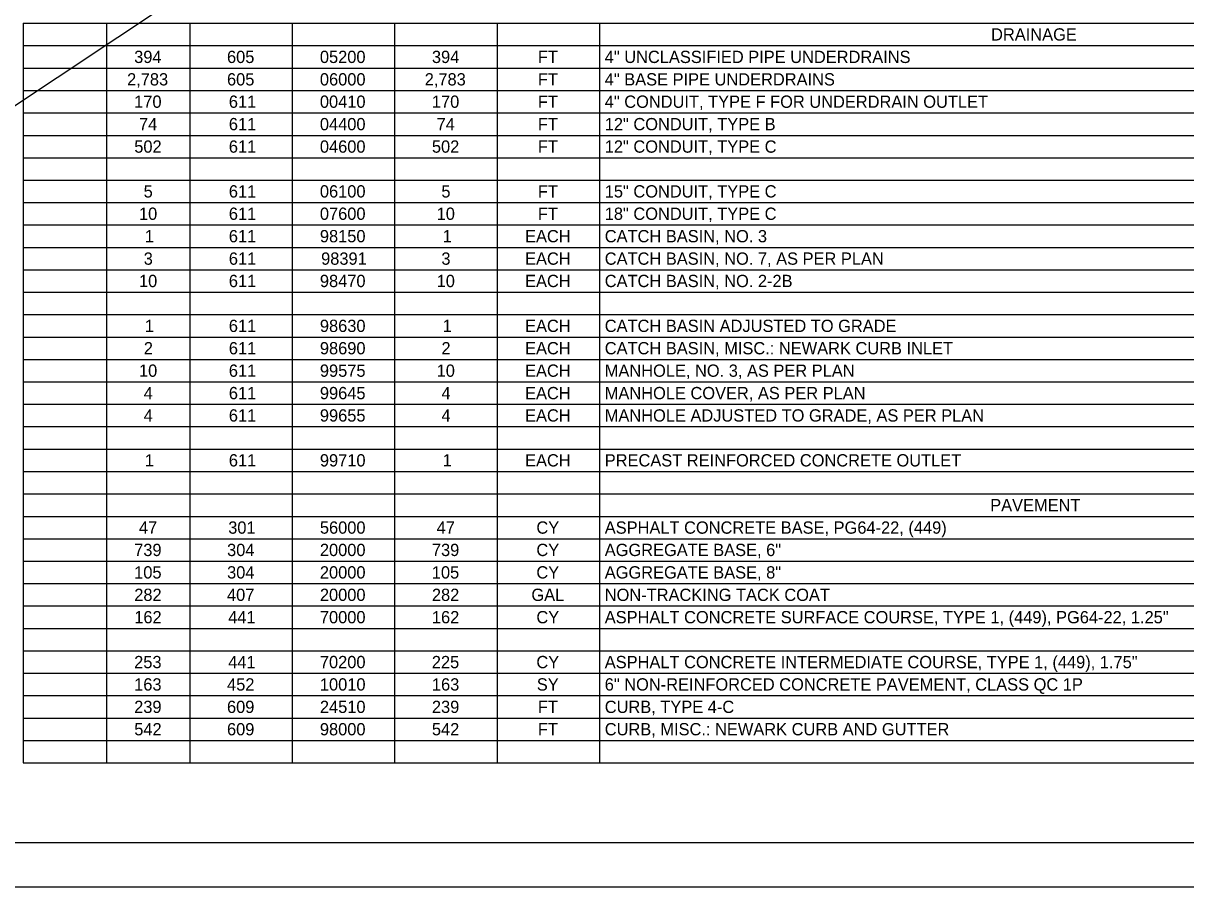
# Model space of a CAD drawing. Extents: x 0 to 34, y 0 to 22.
# Drawn here: x 13.7 to 26.96, y 0 to 9.85 of the extents above; entities that cross this region are included whole.
import ezdxf

# ---------------------------------------------------------------- set-up
doc = ezdxf.new("R2010")
doc.units = 0
for name, color, linetype in [('Default', 7, 'Continuous'), ('SC_Scratch1', 7, 'Continuous'), ('SH_Border', 7, 'Continuous'), ('SH_Cut_Line', 7, 'Continuous')]:
    doc.layers.add(name, color=color, linetype=linetype)

msp = doc.modelspace()

# ---------------------------------------------------------------- linework, layer by layer
at = {"layer": 'Default'}
for p, q in [((13.7, 9.85), (15.6, 9.85)), ((13.7, 9.85), (13.7, 9.083)), ((14.65, 9.85), (14.65, 9.083)), ((15.6, 9.85), (31.194, 9.85)), ((15.6, 9.85), (15.6, 9.083)), ((16.768, 9.85), (16.768, 9.083)), ((17.937, 9.85), (17.937, 9.083)), ((19.106, 9.85), (19.106, 9.083)), ((20.274, 9.85), (20.274, 9.083)), ((13.7, 9.594), (15.6, 9.594)), ((15.6, 9.594), (31.194, 9.594)), ((13.7, 9.338), (15.6, 9.338)), ((15.6, 9.338), (31.194, 9.338)), ((13.7, 9.083), (15.6, 9.083)), ((13.7, 9.083), (13.7, 8.571)), ((14.65, 9.083), (14.65, 8.571)), ((15.6, 9.083), (31.194, 9.083)), ((15.6, 9.083), (15.6, 8.571)), ((16.768, 9.083), (16.768, 8.571)), ((17.937, 9.083), (17.937, 8.571)), ((19.106, 9.083), (19.106, 8.571)), ((20.274, 9.083), (20.274, 8.571)), ((13.7, 8.827), (15.6, 8.827)), ((15.6, 8.827), (31.194, 8.827)), ((13.7, 8.571), (15.6, 8.571)), ((13.7, 8.571), (13.7, 7.804)), ((14.65, 8.571), (14.65, 7.804)), ((15.6, 8.571), (31.194, 8.571)), ((15.6, 8.571), (15.6, 7.804)), ((16.768, 8.571), (16.768, 7.804)), ((17.937, 8.571), (17.937, 7.804)), ((19.106, 8.571), (19.106, 7.804)), ((20.274, 8.571), (20.274, 7.804)), ((13.7, 8.316), (15.6, 8.316)), ((15.6, 8.316), (31.194, 8.316)), ((13.7, 8.06), (15.6, 8.06)), ((15.6, 8.06), (31.194, 8.06)), ((13.7, 7.804), (15.6, 7.804)), ((13.7, 7.804), (13.7, 7.293)), ((14.65, 7.804), (14.65, 7.293)), ((15.6, 7.804), (31.194, 7.804)), ((15.6, 7.804), (15.6, 7.293)), ((16.768, 7.804), (16.768, 7.293)), ((17.937, 7.804), (17.937, 7.293)), ((19.106, 7.804), (19.106, 7.293)), ((20.274, 7.804), (20.274, 7.293)), ((13.7, 7.549), (15.6, 7.549)), ((15.6, 7.549), (31.194, 7.549)), ((13.7, 7.293), (15.6, 7.293)), ((13.7, 7.293), (13.7, 6.526)), ((14.65, 7.293), (14.65, 6.526)), ((15.6, 7.293), (31.194, 7.293)), ((15.6, 7.293), (15.6, 6.526)), ((16.768, 7.293), (16.768, 6.526)), ((17.937, 7.293), (17.937, 6.526)), ((19.106, 7.293), (19.106, 6.526)), ((20.274, 7.293), (20.274, 6.526)), ((13.7, 7.037), (15.6, 7.037)), ((15.6, 7.037), (31.194, 7.037)), ((13.7, 6.782), (15.6, 6.782)), ((15.6, 6.782), (31.194, 6.782)), ((13.7, 6.526), (15.6, 6.526)), ((13.7, 6.526), (13.7, 5.503)), ((14.65, 6.526), (14.65, 5.503)), ((15.6, 6.526), (31.194, 6.526)), ((15.6, 6.526), (15.6, 5.503)), ((16.768, 6.526), (16.768, 5.503)), ((17.937, 6.526), (17.937, 5.503)), ((19.106, 6.526), (19.106, 5.503)), ((20.274, 6.526), (20.274, 5.503)), ((13.7, 6.27), (15.6, 6.27)), ((15.6, 6.27), (31.194, 6.27)), ((13.7, 6.015), (15.6, 6.015)), ((15.6, 6.015), (31.194, 6.015)), ((13.7, 5.759), (15.6, 5.759)), ((15.6, 5.759), (31.194, 5.759)), ((13.7, 5.503), (15.6, 5.503)), ((13.7, 5.503), (13.7, 5.248)), ((14.65, 5.503), (14.65, 5.248)), ((15.6, 5.503), (31.194, 5.503)), ((15.6, 5.503), (15.6, 5.248)), ((16.768, 5.503), (16.768, 5.248)), ((17.937, 5.503), (17.937, 5.248)), ((19.106, 5.503), (19.106, 5.248)), ((20.274, 5.503), (20.274, 5.248)), ((13.7, 5.248), (15.6, 5.248)), ((13.7, 5.248), (13.7, 4.225)), ((14.65, 5.248), (14.65, 4.225)), ((15.6, 5.248), (31.194, 5.248)), ((15.6, 5.248), (15.6, 4.225)), ((16.768, 5.248), (16.768, 4.225)), ((17.937, 5.248), (17.937, 4.225)), ((19.106, 5.248), (19.106, 4.225)), ((20.274, 5.248), (20.274, 4.225)), ((13.7, 4.992), (15.6, 4.992)), ((15.6, 4.992), (31.194, 4.992)), ((13.7, 4.737), (15.6, 4.737)), ((15.6, 4.737), (31.194, 4.737)), ((13.7, 4.481), (15.6, 4.481)), ((15.6, 4.481), (31.194, 4.481)), ((13.7, 4.225), (15.6, 4.225)), ((13.7, 4.225), (13.7, 3.97)), ((14.65, 4.225), (14.65, 3.97)), ((15.6, 4.225), (31.194, 4.225)), ((15.6, 4.225), (15.6, 3.97)), ((16.768, 4.225), (16.768, 3.97)), ((17.937, 4.225), (17.937, 3.97)), ((19.106, 4.225), (19.106, 3.97)), ((20.274, 4.225), (20.274, 3.97)), ((13.7, 3.97), (15.6, 3.97)), ((13.7, 3.97), (13.7, 2.947)), ((14.65, 3.97), (14.65, 2.947)), ((15.6, 3.97), (31.194, 3.97)), ((15.6, 3.97), (15.6, 2.947)), ((16.768, 3.97), (16.768, 2.947)), ((17.937, 3.97), (17.937, 2.947)), ((19.106, 3.97), (19.106, 2.947)), ((20.274, 3.97), (20.274, 2.947)), ((13.7, 3.714), (15.6, 3.714)), ((15.6, 3.714), (31.194, 3.714)), ((13.7, 3.458), (15.6, 3.458)), ((15.6, 3.458), (31.194, 3.458)), ((13.7, 3.203), (15.6, 3.203)), ((15.6, 3.203), (31.194, 3.203)), ((13.7, 2.947), (15.6, 2.947)), ((13.7, 2.947), (13.7, 2.691)), ((14.65, 2.947), (14.65, 2.691)), ((15.6, 2.947), (31.194, 2.947)), ((15.6, 2.947), (15.6, 2.691)), ((16.768, 2.947), (16.768, 2.691)), ((17.937, 2.947), (17.937, 2.691)), ((19.106, 2.947), (19.106, 2.691)), ((20.274, 2.947), (20.274, 2.691)), ((13.7, 2.691), (15.6, 2.691)), ((13.7, 2.691), (13.7, 1.669)), ((14.65, 2.691), (14.65, 1.669)), ((15.6, 2.691), (31.194, 2.691)), ((15.6, 2.691), (15.6, 1.669)), ((16.768, 2.691), (16.768, 1.669)), ((17.937, 2.691), (17.937, 1.669)), ((19.106, 2.691), (19.106, 1.669)), ((20.274, 2.691), (20.274, 1.669)), ((13.7, 2.436), (15.6, 2.436)), ((15.6, 2.436), (31.194, 2.436)), ((13.7, 2.18), (15.6, 2.18)), ((15.6, 2.18), (31.194, 2.18)), ((13.7, 1.924), (15.6, 1.924)), ((15.6, 1.924), (31.194, 1.924)), ((13.7, 1.669), (15.6, 1.669)), ((13.7, 1.669), (13.7, 1.413)), ((14.65, 1.669), (14.65, 1.413)), ((15.6, 1.669), (31.194, 1.669)), ((15.6, 1.669), (15.6, 1.413)), ((16.768, 1.669), (16.768, 1.413)), ((17.937, 1.669), (17.937, 1.413)), ((19.106, 1.669), (19.106, 1.413)), ((20.274, 1.669), (20.274, 1.413)), ((13.7, 1.413), (15.6, 1.413)), ((15.6, 1.413), (31.194, 1.413))]:
    msp.add_line(p, q, dxfattribs=at)
at = {"layer": 'SC_Scratch1'}
msp.add_line((2.306, 1.413), (31.194, 20.587), dxfattribs=at)
at = {"layer": 'SH_Border'}
msp.add_lwpolyline([(1.5, 21.5), (33.5, 21.5), (33.5, 0.5), (1.5, 0.5)], close=True, dxfattribs=at)
at = {"layer": 'SH_Cut_Line'}
msp.add_lwpolyline([(0, 0), (34, 0), (34, 22), (0, 22)], close=True, dxfattribs=at)

# ---------------------------------------------------------------- texts
at = {"layer": 'Default'}
for s, p in [('DRAINAGE', (24.743, 9.652)), ('394', (14.966, 9.396)), ('605', (16.025, 9.396)), ('05200', (17.085, 9.396)), ('394', (18.363, 9.396)), ('FT', (19.572, 9.396)), ('4" UNCLASSIFIED PIPE UNDERDRAINS', (20.335, 9.396)), ('2,783', (14.885, 9.14)), ('605', (16.025, 9.14)), ('06000', (17.085, 9.14)), ('2,783', (18.281, 9.14)), ('FT', (19.572, 9.14)), ('4" BASE PIPE UNDERDRAINS', (20.335, 9.14)), ('170', (14.966, 8.885)), ('611', (16.046, 8.885)), ('00410', (17.085, 8.885)), ('170', (18.363, 8.885)), ('FT', (19.572, 8.885)), ('4" CONDUIT, TYPE F FOR UNDERDRAIN OUTLET', (20.335, 8.885)), ('74', (15.021, 8.629)), ('611', (16.046, 8.629)), ('04400', (17.085, 8.629)), ('74', (18.417, 8.629)), ('FT', (19.572, 8.629)), ('12" CONDUIT, TYPE B', (20.335, 8.629)), ('502', (14.967, 8.373)), ('611', (16.046, 8.373)), ('04600', (17.085, 8.373)), ('502', (18.363, 8.373)), ('FT', (19.572, 8.373)), ('12" CONDUIT, TYPE C', (20.335, 8.373)), ('5', (15.074, 7.862)), ('611', (16.046, 7.862)), ('06100', (17.085, 7.862)), ('5', (18.471, 7.862)), ('FT', (19.572, 7.862)), ('15" CONDUIT, TYPE C', (20.335, 7.862)), ('10', (15.021, 7.607)), ('611', (16.046, 7.607)), ('07600', (17.085, 7.607)), ('10', (18.417, 7.607)), ('FT', (19.572, 7.607)), ('18" CONDUIT, TYPE C', (20.335, 7.607)), ('1', (15.088, 7.351)), ('611', (16.046, 7.351)), ('98150', (17.085, 7.351)), ('1', (18.485, 7.351)), ('EACH', (19.426, 7.351)), ('CATCH BASIN, NO. 3', (20.335, 7.351)), ('3', (15.075, 7.095)), ('611', (16.046, 7.095)), ('98391', (17.099, 7.095)), ('3', (18.471, 7.095)), ('EACH', (19.426, 7.095)), ('CATCH BASIN, NO. 7, AS PER PLAN', (20.335, 7.095)), ('10', (15.021, 6.84)), ('611', (16.046, 6.84)), ('98470', (17.085, 6.84)), ('10', (18.417, 6.84)), ('EACH', (19.426, 6.84)), ('CATCH BASIN, NO. 2-2B', (20.335, 6.84)), ('1', (15.088, 6.328)), ('611', (16.046, 6.328)), ('98630', (17.085, 6.328)), ('1', (18.485, 6.328)), ('EACH', (19.426, 6.328)), ('CATCH BASIN ADJUSTED TO GRADE', (20.335, 6.328)), ('2', (15.076, 6.073)), ('611', (16.046, 6.073)), ('98690', (17.085, 6.073)), ('2', (18.472, 6.073)), ('EACH', (19.426, 6.073)), ('CATCH BASIN, MISC.: NEWARK CURB INLET', (20.335, 6.073)), ('10', (15.021, 5.817)), ('611', (16.046, 5.817)), ('99575', (17.085, 5.817)), ('10', (18.417, 5.817)), ('EACH', (19.426, 5.817)), ('MANHOLE, NO. 3, AS PER PLAN', (20.335, 5.817)), ('611', (16.046, 5.561)), ('99645', (17.085, 5.561)), ('EACH', (19.426, 5.561)), ('MANHOLE COVER, AS PER PLAN', (20.335, 5.561)), ('4', (15.075, 5.561)), ('4', (18.472, 5.561)), ('4', (15.075, 5.306)), ('611', (16.046, 5.306)), ('99655', (17.085, 5.306)), ('4', (18.472, 5.306)), ('EACH', (19.426, 5.306)), ('MANHOLE ADJUSTED TO GRADE, AS PER PLAN', (20.335, 5.306)), ('1', (15.088, 4.794)), ('611', (16.046, 4.794)), ('99710', (17.085, 4.794)), ('1', (18.485, 4.794)), ('EACH', (19.426, 4.794)), ('PRECAST REINFORCED CONCRETE OUTLET', (20.335, 4.794)), ('PAVEMENT', (24.733, 4.283)), ('47', (15.02, 4.027)), ('301', (16.039, 4.027)), ('56000', (17.085, 4.027)), ('47', (18.417, 4.027)), ('CY', (19.555, 4.027)), ('ASPHALT CONCRETE BASE, PG64-22, (449)', (20.335, 4.027)), ('739', (14.966, 3.772)), ('304', (16.026, 3.772)), ('20000', (17.085, 3.772)), ('739', (18.363, 3.772)), ('CY', (19.555, 3.772)), ('AGGREGATE BASE, 6"', (20.335, 3.772)), ('105', (14.966, 3.516)), ('304', (16.026, 3.516)), ('20000', (17.085, 3.516)), ('105', (18.362, 3.516)), ('CY', (19.555, 3.516)), ('AGGREGATE BASE, 8"', (20.335, 3.516)), ('282', (14.967, 3.26)), ('407', (16.025, 3.26)), ('20000', (17.085, 3.26)), ('282', (18.363, 3.26)), ('GAL', (19.498, 3.26)), ('NON-TRACKING TACK COAT', (20.335, 3.26)), ('162', (14.967, 3.005)), ('441', (16.039, 3.005)), ('70000', (17.085, 3.005)), ('162', (18.363, 3.005)), ('CY', (19.555, 3.005)), ('ASPHALT CONCRETE SURFACE COURSE, TYPE 1, (449), PG64-22, 1.25"', (20.335, 3.005)), ('253', (14.966, 2.493)), ('441', (16.039, 2.493)), ('70200', (17.085, 2.493)), ('225', (18.362, 2.493)), ('CY', (19.555, 2.493)), ('ASPHALT CONCRETE INTERMEDIATE COURSE, TYPE 1, (449), 1.75"', (20.335, 2.493)), ('163', (14.966, 2.238)), ('452', (16.026, 2.238)), ('10010', (17.085, 2.238)), ('163', (18.363, 2.238)), ('SY', (19.56, 2.238)), ('6" NON-REINFORCED CONCRETE PAVEMENT, CLASS QC 1P', (20.335, 2.238)), ('239', (14.966, 1.982)), ('609', (16.025, 1.982)), ('24510', (17.085, 1.982)), ('239', (18.363, 1.982)), ('FT', (19.572, 1.982)), ('CURB, TYPE 4-C', (20.335, 1.982)), ('542', (14.967, 1.727)), ('609', (16.025, 1.727)), ('98000', (17.085, 1.727)), ('542', (18.363, 1.727)), ('FT', (19.572, 1.727)), ('CURB, MISC.: NEWARK CURB AND GUTTER', (20.335, 1.727))]:
    msp.add_text(s, height=0.14, dxfattribs=at).set_placement(p)

doc.saveas('drawing.dxf')
